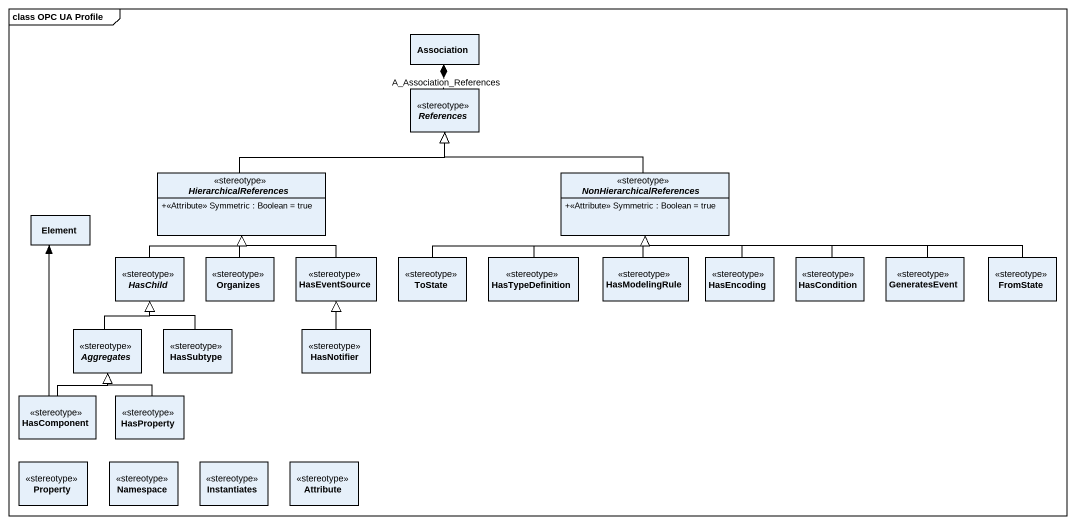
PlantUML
@startuml
mainframe class OPC UA Profile
hide circle
hide empty members
skinparam classAttributeIconSize 0
class Association
abstract class References <<stereotype>>
abstract class HierarchicalReferences <<stereotype>> {
  +<<Attribute>> Symmetric : Boolean = true
}
abstract class NonHierarchicalReferences <<stereotype>> {
  +<<Attribute>> Symmetric : Boolean = true
}
class Element
abstract class HasChild <<stereotype>>
class Organizes <<stereotype>>
class HasEventSource <<stereotype>>
class ToState <<stereotype>>
class HasTypeDefinition <<stereotype>>
class HasModelingRule <<stereotype>>
class HasEncoding <<stereotype>>
class HasCondition <<stereotype>>
class GeneratesEvent <<stereotype>>
class FromState <<stereotype>>
abstract class Aggregates <<stereotype>>
class HasSubtype <<stereotype>>
class HasNotifier <<stereotype>>
class HasComponent <<stereotype>>
class HasProperty <<stereotype>>
class Property <<stereotype>>
class "Namespace" as Namespace_ <<stereotype>>
class Instantiates <<stereotype>>
class Attribute <<stereotype>>
References -up-* Association : A_Association_References
HierarchicalReferences -right-|> References
NonHierarchicalReferences -left-|> References
HasChild -up-|> HierarchicalReferences
Organizes -up-|> HierarchicalReferences
HasEventSource -up-|> HierarchicalReferences
ToState -right-|> NonHierarchicalReferences
HasTypeDefinition -up-|> NonHierarchicalReferences
HasModelingRule -up-|> NonHierarchicalReferences
HasEncoding -up-|> NonHierarchicalReferences
HasCondition -left-|> NonHierarchicalReferences
GeneratesEvent -left-|> NonHierarchicalReferences
FromState -left-|> NonHierarchicalReferences
Aggregates -up-|> HasChild
HasSubtype -up-|> HasChild
HasNotifier -up-|> HasEventSource
HasComponent -up-> Element
HasComponent -up-|> Aggregates
HasProperty -up-|> Aggregates
@enduml
